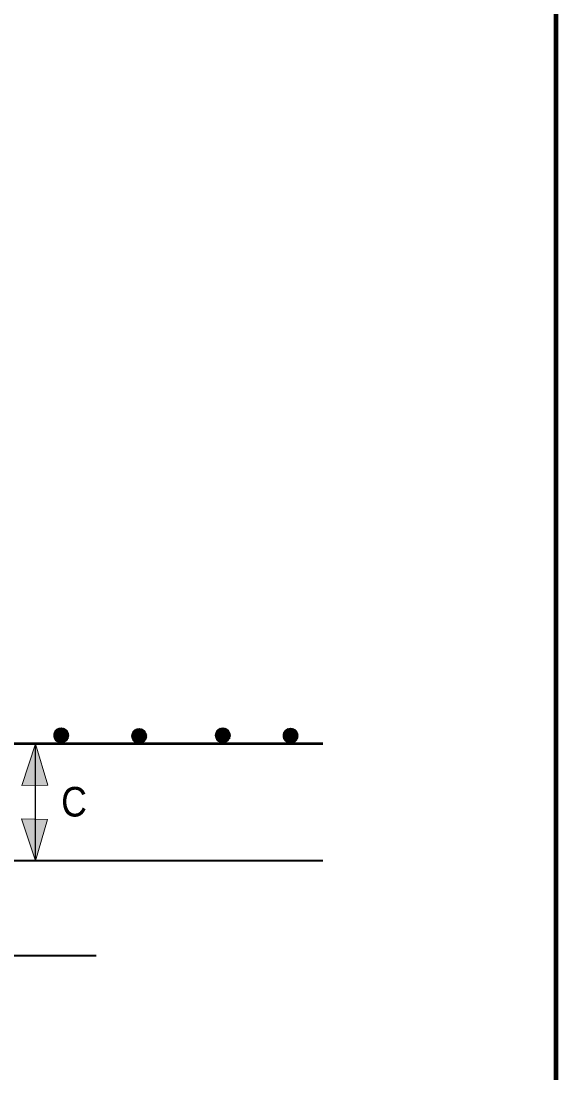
# Model space of a CAD drawing. Extents: x -8731 to 7720, y -68357 to -56618.
# Drawn here: x 7416.5 to 7668.7, y -67924.2 to -67428.3 of the extents above; entities that cross this region are included whole.
import ezdxf

# ---------------------------------------------------------------- set-up
doc = ezdxf.new("R2010")
doc.units = 0
doc.header["$LTSCALE"] = 6.7
doc.layers.add('1', color=7, linetype='Continuous', lineweight=13)
doc.layers.add('3', color=7, linetype='Continuous', lineweight=40)

msp = doc.modelspace()

# ---------------------------------------------------------------- hatches: boundary and pattern name
at = {"layer": '1'}
for points in [[(7423.3, -67768.98), (7416.82, -67788.68), (7429.06, -67788.5)], [(7423.26, -67824.18), (7416.76, -67804.48), (7429.02, -67804.66)]]:
    msp.add_hatch(color=256, dxfattribs=at).paths.add_polyline_path(points)

# ---------------------------------------------------------------- linework, layer by layer
at = {"layer": '1', "lineweight": 100}
msp.add_line((7668.72, -67295.06), (7668.72, -68316.48), dxfattribs=at)
at = {"layer": '1'}
for p, q in [((7431.96, -67765.24), (7435.7, -67761.48)), ((7431.96, -67765.52), (7436.02, -67761.64)), ((7431.96, -67764.78), (7435.1, -67761.64)), ((7431.96, -67764.32), (7434.66, -67761.64)), ((7432.1, -67765.84), (7436.46, -67761.64)), ((7432.1, -67763.88), (7434.22, -67761.64)), ((7432.26, -67766.28), (7436.76, -67761.64)), ((7432.26, -67766.72), (7437.06, -67761.92)), ((7432.42, -67767.04), (7437.5, -67762.08)), ((7432.7, -67767.18), (7437.66, -67762.24)), ((7432.86, -67767.64), (7437.96, -67762.52)), ((7468.7, -67765.52), (7472.46, -67761.78)), ((7468.7, -67765.84), (7472.76, -67761.92)), ((7468.7, -67765.08), (7471.86, -67761.92)), ((7468.7, -67764.64), (7471.42, -67761.92)), ((7468.86, -67766.12), (7473.22, -67761.92)), ((7468.86, -67764.18), (7470.96, -67761.92)), ((7469.02, -67766.58), (7473.5, -67761.92)), ((7469.02, -67767.04), (7473.82, -67762.24)), ((7469.16, -67767.32), (7474.26, -67762.38)), ((7469.46, -67767.48), (7474.42, -67762.52)), ((7508.16, -67765.24), (7511.9, -67761.48)), ((7508.16, -67765.52), (7512.22, -67761.64)), ((7508.16, -67764.78), (7511.3, -67761.64)), ((7508.16, -67764.32), (7510.86, -67761.64)), ((7508.3, -67765.84), (7512.66, -67761.64)), ((7508.3, -67763.88), (7510.42, -67761.64)), ((7508.46, -67766.28), (7512.96, -67761.64)), ((7508.46, -67766.72), (7513.26, -67761.92)), ((7508.62, -67767.04), (7513.7, -67762.08)), ((7508.9, -67767.18), (7513.86, -67762.24)), ((7509.06, -67767.64), (7514.16, -67762.52)), ((7540.1, -67765.38), (7543.86, -67761.64)), ((7540.1, -67765.68), (7544.16, -67761.78)), ((7540.1, -67764.92), (7543.26, -67761.78)), ((7540.1, -67764.48), (7542.82, -67761.78)), ((7540.26, -67765.98), (7544.62, -67761.78)), ((7540.26, -67764.04), (7542.36, -67761.78)), ((7540.42, -67766.44), (7544.9, -67761.78)), ((7540.42, -67766.88), (7545.22, -67762.08)), ((7540.56, -67767.18), (7545.66, -67762.24)), ((7540.86, -67767.32), (7545.82, -67762.38)), ((7541.02, -67767.78), (7546.1, -67762.68)), ((7433.16, -67767.78), (7438.1, -67762.84)), ((7433.46, -67767.92), (7438.42, -67762.98)), ((7433.76, -67768.08), (7438.56, -67763.44)), ((7434.22, -67768.24), (7438.7, -67763.72)), ((7434.36, -67768.52), (7438.86, -67763.88)), ((7434.82, -67768.52), (7439.02, -67764.32)), ((7435.1, -67768.52), (7439.02, -67764.78)), ((7435.56, -67768.52), (7439.02, -67765.08)), ((7436.02, -67768.52), (7439.02, -67765.52)), ((7436.62, -67768.38), (7438.86, -67766.28)), ((7469.62, -67767.92), (7474.7, -67762.84)), ((7469.9, -67768.08), (7474.86, -67763.12)), ((7470.22, -67768.24), (7475.16, -67763.28)), ((7470.5, -67768.38), (7475.3, -67763.72)), ((7470.96, -67768.52), (7475.46, -67764.04)), ((7471.1, -67768.84), (7475.62, -67764.18)), ((7471.56, -67768.84), (7475.76, -67764.64)), ((7471.86, -67768.84), (7475.76, -67765.08)), ((7472.3, -67768.84), (7475.76, -67765.38)), ((7472.76, -67768.84), (7475.76, -67765.84)), ((7473.36, -67768.68), (7475.62, -67766.58)), ((7509.36, -67767.78), (7514.3, -67762.84)), ((7509.66, -67767.92), (7514.62, -67762.98)), ((7509.96, -67768.08), (7514.76, -67763.44)), ((7510.42, -67768.24), (7514.9, -67763.72)), ((7510.56, -67768.52), (7515.06, -67763.88)), ((7511.02, -67768.52), (7515.22, -67764.32)), ((7511.3, -67768.52), (7515.22, -67764.78)), ((7511.76, -67768.52), (7515.22, -67765.08)), ((7512.22, -67768.52), (7515.22, -67765.52)), ((7512.82, -67768.38), (7515.06, -67766.28)), ((7541.3, -67767.92), (7546.26, -67762.98)), ((7541.62, -67768.08), (7546.56, -67763.12)), ((7541.9, -67768.24), (7546.7, -67763.58)), ((7542.36, -67768.38), (7546.86, -67763.88)), ((7542.5, -67768.68), (7547.02, -67764.04)), ((7542.96, -67768.68), (7547.16, -67764.48)), ((7543.26, -67768.68), (7547.16, -67764.92)), ((7543.7, -67768.68), (7547.16, -67765.24)), ((7544.16, -67768.68), (7547.16, -67765.68)), ((7544.76, -67768.52), (7547.02, -67766.44))]:
    msp.add_line(p, q, dxfattribs=at)
at = {"layer": '1', "lineweight": 40}
msp.add_line((7451.84, -67868.94), (7330.5, -67868.94), dxfattribs=at)
at = {"layer": '1'}
for points in [[(7423.3, -67768.98), (7416.82, -67788.68), (7429.06, -67788.5)], [(7423.26, -67824.18), (7416.76, -67804.48), (7429.02, -67804.66)]]:
    msp.add_lwpolyline(points, close=True, dxfattribs=at)
for centre in [(7435.41, -67765.08), (7472.16, -67765.38), (7511.61, -67765.08), (7543.56, -67765.23)]:
    msp.add_circle(centre, 3.52, dxfattribs=at)
at = {"layer": '3', "lineweight": 53}
msp.add_line((7558.86, -67769.12), (7168.26, -67769.12), dxfattribs=at)
at = {"layer": '3', "lineweight": 25}
msp.add_line((7423.26, -67824.18), (7423.26, -67769.12), dxfattribs=at)
at = {"layer": '3'}
msp.add_line((7558.86, -67824.18), (6961.42, -67824.18), dxfattribs=at)

# ---------------------------------------------------------------- texts
at = {"layer": '3', "width": 0.9}
msp.add_text('C', height=13.95, dxfattribs=at).set_placement((7435.42, -67803.32))

doc.saveas('drawing.dxf')
